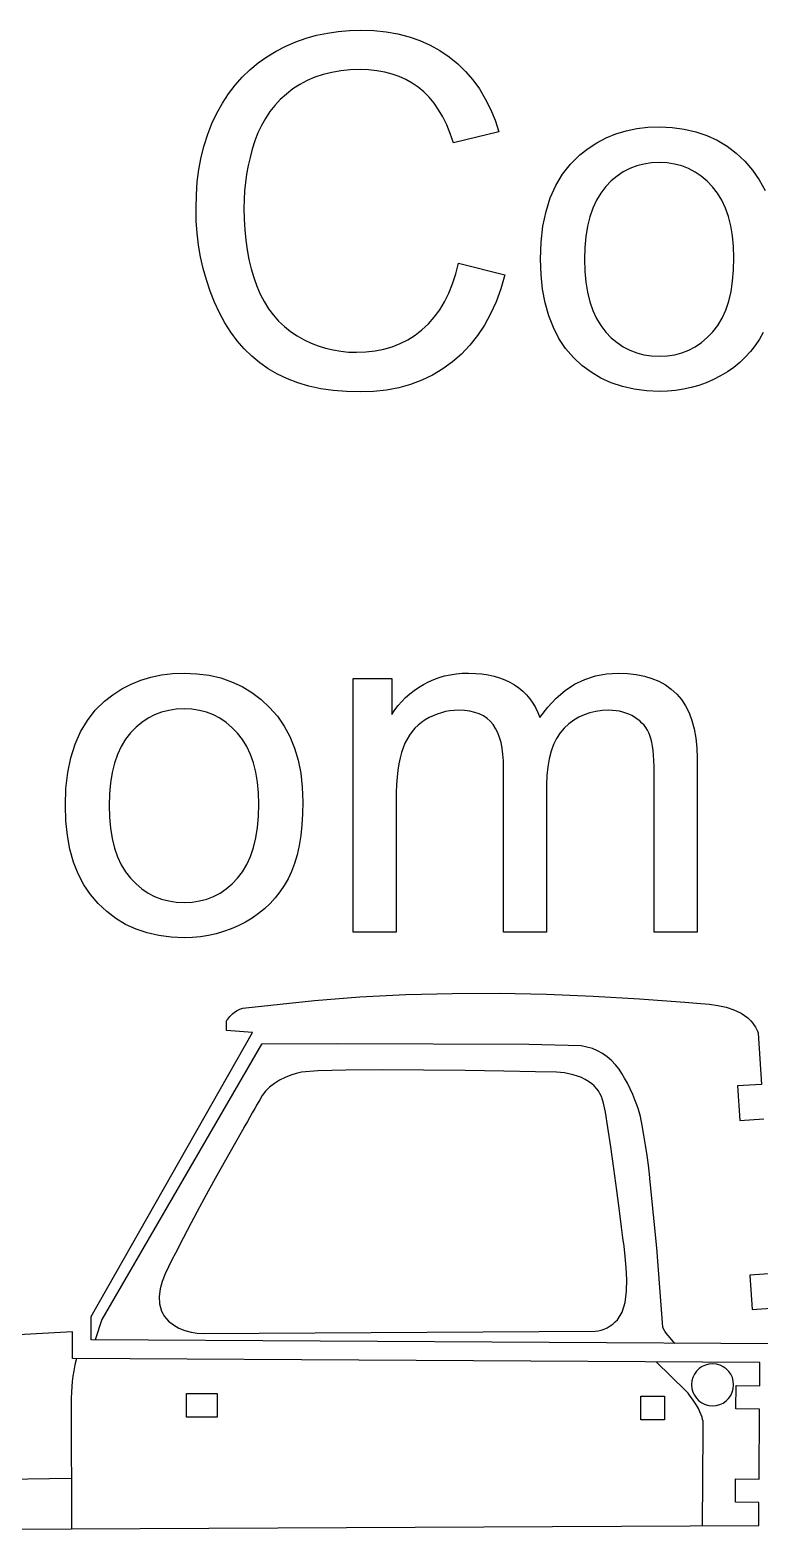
# Model space of a CAD drawing. Extents: x 205 to 1466, y -702 to 157.
# Drawn here: x 1216.4 to 1295.5, y -5.9 to 156.7 of the extents above; entities that cross this region are included whole.
import ezdxf

# ---------------------------------------------------------------- set-up
doc = ezdxf.new("R2010")
doc.units = 0
doc.layers.add('CAMADA_1', color=7, linetype='CONTINUOUS')

msp = doc.modelspace()

# ---------------------------------------------------------------- linework, layer by layer
at = {"layer": 'CAMADA_1', "color": 250}
for points in [[(1262.7877, 131.5001), (1267.8148, 130.2301), (1267.382, 128.7319), (1266.8706, 127.326), (1266.2806, 126.0124), (1265.6121, 124.7907), (1264.8651, 123.6608), (1264.0395, 122.6225), (1263.1354, 121.6756), (1262.1527, 120.8198), (1261.1022, 120.06), (1259.9947, 119.4011), (1258.8301, 118.8433), (1257.6085, 118.3867), (1256.3298, 118.0314), (1254.994, 117.7775), (1253.6012, 117.625), (1252.1514, 117.5742), (1250.659, 117.6131), (1249.2377, 117.7298), (1247.8875, 117.9244), (1246.6084, 118.1971), (1245.4004, 118.5479), (1244.2635, 118.9769), (1243.1978, 119.4843), (1242.2031, 120.0701), (1241.2729, 120.727), (1240.4005, 121.4541), (1239.5858, 122.2512), (1238.8286, 123.1184), (1238.1289, 124.0553), (1237.4865, 125.0621), (1236.9014, 126.1385), (1236.3735, 127.2844), (1235.9051, 128.4788), (1235.4988, 129.6941), (1235.1548, 130.9304), (1234.873, 132.188), (1234.6537, 133.4672), (1234.4969, 134.768), (1234.4028, 136.0907), (1234.3714, 137.4356), (1234.4066, 138.8904), (1234.5121, 140.2981), (1234.6881, 141.6586), (1234.9348, 142.972), (1235.2521, 144.2383), (1235.6402, 145.4575), (1236.0992, 146.6295), (1236.6292, 147.7544), (1237.2245, 148.8226), (1237.8794, 149.8247), (1238.5937, 150.7607), (1239.3677, 151.6305), (1240.2011, 152.4342), (1241.0941, 153.1717), (1242.0466, 153.8431), (1243.0586, 154.4483), (1244.1136, 154.9845), (1245.195, 155.4489), (1246.3026, 155.8416), (1247.4364, 156.1626), (1248.5962, 156.4121), (1249.7819, 156.5902), (1250.9935, 156.697), (1252.2308, 156.7326), (1253.6244, 156.6875), (1254.961, 156.5522), (1256.2405, 156.3266), (1257.463, 156.0105), (1258.6284, 155.6039), (1259.7367, 155.1066), (1260.788, 154.5186), (1261.7823, 153.8398), (1262.7145, 153.0791), (1263.5732, 152.2455), (1264.3583, 151.339), (1265.0698, 150.3594), (1265.7077, 149.3066), (1266.272, 148.1805), (1266.7627, 146.9811), (1267.1798, 145.7082), (1262.2585, 144.5441), (1261.9121, 145.5412), (1261.5279, 146.4686), (1261.106, 147.3262), (1260.6468, 148.1137), (1260.1503, 148.831), (1259.6168, 149.4777), (1259.0466, 150.0538), (1258.4397, 150.5589), (1257.7944, 151.0021), (1257.1085, 151.3859), (1256.3821, 151.7103), (1255.6153, 151.9756), (1254.8079, 152.1817), (1253.96, 152.3288), (1253.0715, 152.4169), (1252.1426, 152.4463), (1251.0764, 152.4136), (1250.0543, 152.3157), (1249.0764, 152.1524), (1248.143, 151.9238), (1247.2542, 151.6298), (1246.4103, 151.2706), (1245.6114, 150.846), (1244.8578, 150.3561), (1244.1538, 149.8108), (1243.5037, 149.2203), (1242.9078, 148.5847), (1242.3663, 147.9043), (1241.8793, 147.1792), (1241.4471, 146.4097), (1241.0699, 145.5959), (1240.7479, 144.7381), (1240.4688, 143.8517), (1240.227, 142.9588), (1240.0223, 142.0592), (1239.8549, 141.153), (1239.7247, 140.2402), (1239.6317, 139.3208), (1239.5759, 138.3948), (1239.5573, 137.4621), (1239.5792, 136.274), (1239.6449, 135.124), (1239.7545, 134.0122), (1239.9079, 132.9388), (1240.1051, 131.9039), (1240.3461, 130.9075), (1240.6309, 129.9497), (1240.9596, 129.0307), (1241.3345, 128.1567), (1241.7583, 127.3404), (1242.2308, 126.5815), (1242.7521, 125.8799), (1243.3222, 125.2354), (1243.9411, 124.6477), (1244.6087, 124.1166), (1245.3252, 123.642), (1246.0735, 123.2236), (1246.8368, 122.8614), (1247.6151, 122.5551), (1248.4087, 122.3048), (1249.2175, 122.1103), (1250.0418, 121.9714), (1250.8816, 121.8882), (1251.7369, 121.8605), (1252.768, 121.8985), (1253.7579, 122.0125), (1254.707, 122.2023), (1255.6153, 122.4679), (1256.483, 122.8091), (1257.3105, 123.2259), (1258.0979, 123.7182), (1258.8454, 124.2858), (1259.5437, 124.9308), (1260.1832, 125.6487), (1260.7641, 126.4398), (1261.2862, 127.3043), (1261.7496, 128.2423), (1262.1544, 129.2542), (1262.5004, 130.34), (1262.7877, 131.5001)], [(1262.7877, 131.5001), (1267.8148, 130.2301), (1267.382, 128.7319), (1266.8706, 127.326), (1266.2806, 126.0124), (1265.6121, 124.7907), (1264.8651, 123.6608), (1264.0395, 122.6225), (1263.1354, 121.6756), (1262.1527, 120.8198), (1261.1022, 120.06), (1259.9947, 119.4011), (1258.8301, 118.8433), (1257.6085, 118.3867), (1256.3298, 118.0314), (1254.994, 117.7775), (1253.6012, 117.625), (1252.1514, 117.5742), (1250.659, 117.6131), (1249.2377, 117.7298), (1247.8875, 117.9244), (1246.6084, 118.1971), (1245.4004, 118.5479), (1244.2635, 118.9769), (1243.1978, 119.4843), (1242.2031, 120.0701), (1241.2729, 120.727), (1240.4005, 121.4541), (1239.5858, 122.2512), (1238.8286, 123.1184), (1238.1289, 124.0553), (1237.4865, 125.0621), (1236.9014, 126.1385), (1236.3735, 127.2844), (1235.9051, 128.4788), (1235.4988, 129.6941), (1235.1548, 130.9304), (1234.873, 132.188), (1234.6537, 133.4672), (1234.4969, 134.768), (1234.4028, 136.0907), (1234.3714, 137.4356), (1234.4066, 138.8904), (1234.5121, 140.2981), (1234.6881, 141.6586), (1234.9348, 142.972), (1235.2521, 144.2383), (1235.6402, 145.4575), (1236.0992, 146.6295), (1236.6292, 147.7544), (1237.2245, 148.8226), (1237.8794, 149.8247), (1238.5937, 150.7607), (1239.3677, 151.6305), (1240.2011, 152.4342), (1241.0941, 153.1717), (1242.0466, 153.8431), (1243.0586, 154.4483), (1244.1136, 154.9845), (1245.195, 155.4489), (1246.3026, 155.8416), (1247.4364, 156.1626), (1248.5962, 156.4121), (1249.7819, 156.5902), (1250.9935, 156.697), (1252.2308, 156.7326), (1253.6244, 156.6875), (1254.961, 156.5522), (1256.2405, 156.3266), (1257.463, 156.0105), (1258.6284, 155.6039), (1259.7367, 155.1066), (1260.788, 154.5186), (1261.7823, 153.8398), (1262.7145, 153.0791), (1263.5732, 152.2455), (1264.3583, 151.339), (1265.0698, 150.3594), (1265.7077, 149.3066), (1266.272, 148.1805), (1266.7627, 146.9811), (1267.1798, 145.7082), (1262.2585, 144.5441), (1261.9121, 145.5412), (1261.5279, 146.4686), (1261.106, 147.3262), (1260.6468, 148.1137), (1260.1503, 148.831), (1259.6168, 149.4777), (1259.0466, 150.0538), (1258.4397, 150.5589), (1257.7944, 151.0021), (1257.1085, 151.3859), (1256.3821, 151.7103), (1255.6153, 151.9756), (1254.8079, 152.1817), (1253.96, 152.3288), (1253.0715, 152.4169), (1252.1426, 152.4463), (1251.0764, 152.4136), (1250.0543, 152.3157), (1249.0764, 152.1524), (1248.143, 151.9238), (1247.2542, 151.6298), (1246.4103, 151.2706), (1245.6114, 150.846), (1244.8578, 150.3561), (1244.1538, 149.8108), (1243.5037, 149.2203), (1242.9078, 148.5847), (1242.3663, 147.9043), (1241.8793, 147.1792), (1241.4471, 146.4097), (1241.0699, 145.5959), (1240.7479, 144.7381), (1240.4688, 143.8517), (1240.227, 142.9588), (1240.0223, 142.0592), (1239.8549, 141.153), (1239.7247, 140.2402), (1239.6317, 139.3208), (1239.5759, 138.3948), (1239.5573, 137.4621), (1239.5792, 136.274), (1239.6449, 135.124), (1239.7545, 134.0122), (1239.9079, 132.9388), (1240.1051, 131.9039), (1240.3461, 130.9075), (1240.6309, 129.9497), (1240.9596, 129.0307), (1241.3345, 128.1567), (1241.7583, 127.3404), (1242.2308, 126.5815), (1242.7521, 125.8799), (1243.3222, 125.2354), (1243.9411, 124.6477), (1244.6087, 124.1166), (1245.3252, 123.642), (1246.0735, 123.2236), (1246.8368, 122.8614), (1247.6151, 122.5551), (1248.4087, 122.3048), (1249.2175, 122.1103), (1250.0418, 121.9714), (1250.8816, 121.8882), (1251.7369, 121.8605), (1252.768, 121.8985), (1253.7579, 122.0125), (1254.707, 122.2023), (1255.6153, 122.4679), (1256.483, 122.8091), (1257.3105, 123.2259), (1258.0979, 123.7182), (1258.8454, 124.2858), (1259.5437, 124.9308), (1260.1832, 125.6487), (1260.7641, 126.4398), (1261.2862, 127.3043), (1261.7496, 128.2423), (1262.1544, 129.2542), (1262.5004, 130.34), (1262.7877, 131.5001)], [(1276.4491, 131.9323), (1276.4851, 130.6573), (1276.593, 129.4652), (1276.7728, 128.3559), (1277.0245, 127.3296), (1277.3482, 126.3864), (1277.7438, 125.5264), (1278.2114, 124.7498), (1278.7509, 124.0565), (1279.3479, 123.4426), (1279.9815, 122.9105), (1280.6519, 122.4603), (1281.3593, 122.0919), (1282.1039, 121.8054), (1282.8859, 121.6008), (1283.7055, 121.478), (1284.5629, 121.4371), (1285.4112, 121.478), (1286.2233, 121.6009), (1286.9992, 121.8059), (1287.739, 122.093), (1288.4429, 122.4624), (1289.1109, 122.9142), (1289.7431, 123.4485), (1290.3397, 124.0653), (1290.8792, 124.7665), (1291.3468, 125.5536), (1291.7424, 126.4267), (1292.0661, 127.3859), (1292.3179, 128.431), (1292.4977, 129.5621), (1292.6056, 130.7791), (1292.6416, 132.0822), (1292.6052, 133.3137), (1292.4962, 134.4683), (1292.3146, 135.5457), (1292.0606, 136.546), (1291.7342, 137.4689), (1291.3356, 138.3144), (1290.8648, 139.0824), (1290.322, 139.7728), (1289.7255, 140.3867), (1289.0935, 140.9187), (1288.4262, 141.3689), (1287.7236, 141.7373), (1286.9859, 142.0238), (1286.2131, 142.2284), (1285.4054, 142.3512), (1284.5629, 142.3921), (1283.7055, 142.3516), (1282.8859, 142.2299), (1282.1039, 142.027), (1281.3593, 141.7428), (1280.6519, 141.3771), (1279.9815, 140.9299), (1279.3479, 140.401), (1278.7509, 139.7904), (1278.2114, 139.0975), (1277.7438, 138.322), (1277.3482, 137.4637), (1277.0245, 136.5228), (1276.7728, 135.4992), (1276.593, 134.3929), (1276.4851, 133.2039), (1276.4491, 131.9323)], [(1276.4491, 131.9323), (1276.4851, 130.6573), (1276.593, 129.4652), (1276.7728, 128.3559), (1277.0245, 127.3296), (1277.3482, 126.3864), (1277.7438, 125.5264), (1278.2114, 124.7498), (1278.7509, 124.0565), (1279.3479, 123.4426), (1279.9815, 122.9105), (1280.6519, 122.4603), (1281.3593, 122.0919), (1282.1039, 121.8054), (1282.8859, 121.6008), (1283.7055, 121.478), (1284.5629, 121.4371), (1285.4112, 121.478), (1286.2233, 121.6009), (1286.9992, 121.8059), (1287.739, 122.093), (1288.4429, 122.4624), (1289.1109, 122.9142), (1289.7431, 123.4485), (1290.3397, 124.0653), (1290.8792, 124.7665), (1291.3468, 125.5536), (1291.7424, 126.4267), (1292.0661, 127.3859), (1292.3179, 128.431), (1292.4977, 129.5621), (1292.6056, 130.7791), (1292.6416, 132.0822), (1292.6052, 133.3137), (1292.4962, 134.4683), (1292.3146, 135.5457), (1292.0606, 136.546), (1291.7342, 137.4689), (1291.3356, 138.3144), (1290.8648, 139.0824), (1290.322, 139.7728), (1289.7255, 140.3867), (1289.0935, 140.9187), (1288.4262, 141.3689), (1287.7236, 141.7373), (1286.9859, 142.0238), (1286.2131, 142.2284), (1285.4054, 142.3512), (1284.5629, 142.3921), (1283.7055, 142.3516), (1282.8859, 142.2299), (1282.1039, 142.027), (1281.3593, 141.7428), (1280.6519, 141.3771), (1279.9815, 140.9299), (1279.3479, 140.401), (1278.7509, 139.7904), (1278.2114, 139.0975), (1277.7438, 138.322), (1277.3482, 137.4637), (1277.0245, 136.5228), (1276.7728, 135.4992), (1276.593, 134.3929), (1276.4851, 133.2039), (1276.4491, 131.9323)], [(1220.2164, 72.8243), (1220.2826, 74.6644), (1220.4811, 76.3813), (1220.8122, 77.975), (1221.2758, 79.4455), (1221.8722, 80.7928), (1222.6013, 82.0169), (1223.4634, 83.1178), (1224.4585, 84.0955), (1225.3663, 84.8086), (1226.3235, 85.4267), (1227.33, 85.9497), (1228.3854, 86.3776), (1229.4896, 86.7104), (1230.6423, 86.9481), (1231.8434, 87.0908), (1233.0927, 87.1383), (1234.4731, 87.0804), (1235.7897, 86.9068), (1237.0425, 86.6174), (1238.2312, 86.2122), (1239.3559, 85.6913), (1240.4164, 85.0547), (1241.4126, 84.3023), (1242.3444, 83.4341), (1243.1848, 82.4668), (1243.9135, 81.4103), (1244.5304, 80.265), (1245.0354, 79.031), (1245.4283, 77.7085), (1245.7091, 76.2977), (1245.8777, 74.7989), (1245.9339, 73.2123), (1245.9091, 71.9249), (1245.8347, 70.7086), (1245.7106, 69.5631), (1245.537, 68.4885), (1245.3138, 67.4845), (1245.0409, 66.5511), (1244.7185, 65.6881), (1244.3464, 64.8956), (1243.9268, 64.1593), (1243.4617, 63.4652), (1242.9511, 62.8132), (1242.3951, 62.2035), (1241.7935, 61.6358), (1241.1466, 61.1104), (1240.4541, 60.6271), (1239.7162, 60.186), (1238.9498, 59.7924), (1238.1653, 59.4516), (1237.3631, 59.1636), (1236.5434, 58.9281), (1235.7062, 58.7452), (1234.8519, 58.6146), (1233.9807, 58.5364), (1233.0927, 58.5103), (1231.6855, 58.5678), (1230.3475, 58.7403), (1229.0789, 59.0279), (1227.8794, 59.4308), (1226.7489, 59.9491), (1225.6873, 60.5827), (1224.6946, 61.3319), (1223.7706, 62.1968), (1222.9367, 63.1704), (1222.2144, 64.2456), (1221.6035, 65.4222), (1221.1039, 66.7003), (1220.7154, 68.0796), (1220.4381, 69.5601), (1220.2718, 71.1417), (1220.2164, 72.8243)], [(1220.2164, 72.8243), (1220.2826, 74.6644), (1220.4811, 76.3813), (1220.8122, 77.975), (1221.2758, 79.4455), (1221.8722, 80.7928), (1222.6013, 82.0169), (1223.4634, 83.1178), (1224.4585, 84.0955), (1225.3663, 84.8086), (1226.3235, 85.4267), (1227.33, 85.9497), (1228.3854, 86.3776), (1229.4896, 86.7104), (1230.6423, 86.9481), (1231.8434, 87.0908), (1233.0927, 87.1383), (1234.4731, 87.0804), (1235.7897, 86.9068), (1237.0425, 86.6174), (1238.2312, 86.2122), (1239.3559, 85.6913), (1240.4164, 85.0547), (1241.4126, 84.3023), (1242.3444, 83.4341), (1243.1848, 82.4668), (1243.9135, 81.4103), (1244.5304, 80.265), (1245.0354, 79.031), (1245.4283, 77.7085), (1245.7091, 76.2977), (1245.8777, 74.7989), (1245.9339, 73.2123), (1245.9091, 71.9249), (1245.8347, 70.7086), (1245.7106, 69.5631), (1245.537, 68.4885), (1245.3138, 67.4845), (1245.0409, 66.5511), (1244.7185, 65.6881), (1244.3464, 64.8956), (1243.9268, 64.1593), (1243.4617, 63.4652), (1242.9511, 62.8132), (1242.3951, 62.2035), (1241.7935, 61.6358), (1241.1466, 61.1104), (1240.4541, 60.6271), (1239.7162, 60.186), (1238.9498, 59.7924), (1238.1653, 59.4516), (1237.3631, 59.1636), (1236.5434, 58.9281), (1235.7062, 58.7452), (1234.8519, 58.6146), (1233.9807, 58.5364), (1233.0927, 58.5103), (1231.6855, 58.5678), (1230.3475, 58.7403), (1229.0789, 59.0279), (1227.8794, 59.4308), (1226.7489, 59.9491), (1225.6873, 60.5827), (1224.6946, 61.3319), (1223.7706, 62.1968), (1222.9367, 63.1704), (1222.2144, 64.2456), (1221.6035, 65.4222), (1221.1039, 66.7003), (1220.7154, 68.0796), (1220.4381, 69.5601), (1220.2718, 71.1417), (1220.2164, 72.8243)], [(1251.3931, 59.0924), (1251.3931, 86.5562), (1255.5735, 86.5562), (1255.5735, 82.6756), (1255.9079, 83.1663), (1256.2696, 83.6328), (1256.6582, 84.0749), (1257.0739, 84.4924), (1257.5165, 84.8851), (1257.9858, 85.2528), (1258.4817, 85.5953), (1259.0043, 85.9123), (1259.5492, 86.2005), (1260.1124, 86.4499), (1260.6939, 86.6607), (1261.294, 86.8329), (1261.9127, 86.9667), (1262.5501, 87.0621), (1263.2063, 87.1193), (1263.8814, 87.1383), (1264.6251, 87.1185), (1265.3348, 87.0591), (1266.0104, 86.9602), (1266.6519, 86.8219), (1267.2589, 86.6443), (1267.8316, 86.4276), (1268.3698, 86.1718), (1268.8733, 85.8771), (1269.3417, 85.5443), (1269.7744, 85.1806), (1270.1713, 84.786), (1270.5324, 84.3601), (1270.8575, 83.9029), (1271.1466, 83.414), (1271.3995, 82.8933), (1271.6161, 82.3405), (1272.4665, 83.4658), (1273.3775, 84.4407), (1274.3493, 85.2654), (1275.382, 85.9399), (1276.4759, 86.4644), (1277.6313, 86.8388), (1278.8482, 87.0635), (1280.1269, 87.1383), (1281.1228, 87.1031), (1282.0597, 86.9976), (1282.9375, 86.8216), (1283.7561, 86.5749), (1284.515, 86.2576), (1285.2143, 85.8695), (1285.8536, 85.4105), (1286.4328, 84.8805), (1286.9508, 84.2769), (1287.4, 83.5972), (1287.7805, 82.8415), (1288.092, 82.0097), (1288.3344, 81.1019), (1288.5077, 80.1179), (1288.6118, 79.058), (1288.6465, 77.9219), (1288.6465, 59.0924), (1283.9898, 59.0924), (1283.9898, 76.3785), (1283.9824, 77.049), (1283.9603, 77.6715), (1283.9237, 78.2459), (1283.8729, 78.7719), (1283.8081, 79.2496), (1283.7293, 79.6788), (1283.637, 80.0594), (1283.5312, 80.3914), (1283.4071, 80.6912), (1283.2598, 80.9754), (1283.0892, 81.2444), (1282.8951, 81.4982), (1282.6774, 81.7372), (1282.436, 81.9615), (1282.1709, 82.1713), (1281.8819, 82.3669), (1281.5777, 82.5434), (1281.2603, 82.6961), (1280.9299, 82.825), (1280.5866, 82.9303), (1280.2304, 83.0119), (1279.8616, 83.0702), (1279.4801, 83.105), (1279.0862, 83.1166), (1278.3743, 83.0864), (1277.6937, 82.996), (1277.0443, 82.8455), (1276.426, 82.6348), (1275.8388, 82.3643), (1275.2824, 82.0339), (1274.7568, 81.6437), (1274.2619, 81.1939), (1273.8125, 80.6751), (1273.4234, 80.0843), (1273.0944, 79.4216), (1272.8255, 78.687), (1272.6165, 77.8804), (1272.4673, 77.0019), (1272.3779, 76.0515), (1272.3481, 75.0291), (1272.3481, 59.0924), (1267.6914, 59.0924), (1267.6914, 76.9165), (1267.6736, 77.6664), (1267.6203, 78.3683), (1267.5314, 79.022), (1267.407, 79.6274), (1267.247, 80.1845), (1267.0515, 80.6931), (1266.8204, 81.1531), (1266.5537, 81.5644), (1266.2466, 81.9273), (1265.8941, 82.2422), (1265.4963, 82.509), (1265.0533, 82.7274), (1264.5653, 82.8975), (1264.0323, 83.0192), (1263.4545, 83.0922), (1262.8319, 83.1166), (1262.347, 83.1005), (1261.8711, 83.0521), (1261.4044, 82.9715), (1260.9468, 82.8586), (1260.4982, 82.7135), (1260.0587, 82.5361), (1259.6284, 82.3265), (1259.2071, 82.0847), (1258.8048, 81.8118), (1258.4314, 81.5091), (1258.0867, 81.1764), (1257.7707, 80.8136), (1257.4831, 80.4206), (1257.224, 79.9974), (1256.9932, 79.5437), (1256.7906, 79.0596), (1256.617, 78.5358), (1256.4665, 77.9568), (1256.3392, 77.3225), (1256.235, 76.6332), (1256.154, 75.8889), (1256.0961, 75.0896), (1256.0614, 74.2357), (1256.0498, 73.327), (1256.0498, 59.0924), (1251.3931, 59.0924)], [(1251.3931, 59.0924), (1251.3931, 86.5562), (1255.5735, 86.5562), (1255.5735, 82.6756), (1255.9079, 83.1663), (1256.2696, 83.6328), (1256.6582, 84.0749), (1257.0739, 84.4924), (1257.5165, 84.8851), (1257.9858, 85.2528), (1258.4817, 85.5953), (1259.0043, 85.9123), (1259.5492, 86.2005), (1260.1124, 86.4499), (1260.6939, 86.6607), (1261.294, 86.8329), (1261.9127, 86.9667), (1262.5501, 87.0621), (1263.2063, 87.1193), (1263.8814, 87.1383), (1264.6251, 87.1185), (1265.3348, 87.0591), (1266.0104, 86.9602), (1266.6519, 86.8219), (1267.2589, 86.6443), (1267.8316, 86.4276), (1268.3698, 86.1718), (1268.8733, 85.8771), (1269.3417, 85.5443), (1269.7744, 85.1806), (1270.1713, 84.786), (1270.5324, 84.3601), (1270.8575, 83.9029), (1271.1466, 83.414), (1271.3995, 82.8933), (1271.6161, 82.3405), (1272.4665, 83.4658), (1273.3775, 84.4407), (1274.3493, 85.2654), (1275.382, 85.9399), (1276.4759, 86.4644), (1277.6313, 86.8388), (1278.8482, 87.0635), (1280.1269, 87.1383), (1281.1228, 87.1031), (1282.0597, 86.9976), (1282.9375, 86.8216), (1283.7561, 86.5749), (1284.515, 86.2576), (1285.2143, 85.8695), (1285.8536, 85.4105), (1286.4328, 84.8805), (1286.9508, 84.2769), (1287.4, 83.5972), (1287.7805, 82.8415), (1288.092, 82.0097), (1288.3344, 81.1019), (1288.5077, 80.1179), (1288.6118, 79.058), (1288.6465, 77.9219), (1288.6465, 59.0924), (1283.9898, 59.0924), (1283.9898, 76.3785), (1283.9824, 77.049), (1283.9603, 77.6715), (1283.9237, 78.2459), (1283.8729, 78.7719), (1283.8081, 79.2496), (1283.7293, 79.6788), (1283.637, 80.0594), (1283.5312, 80.3914), (1283.4071, 80.6912), (1283.2598, 80.9754), (1283.0892, 81.2444), (1282.8951, 81.4982), (1282.6774, 81.7372), (1282.436, 81.9615), (1282.1709, 82.1713), (1281.8819, 82.3669), (1281.5777, 82.5434), (1281.2603, 82.6961), (1280.9299, 82.825), (1280.5866, 82.9303), (1280.2304, 83.0119), (1279.8616, 83.0702), (1279.4801, 83.105), (1279.0862, 83.1166), (1278.3743, 83.0864), (1277.6937, 82.996), (1277.0443, 82.8455), (1276.426, 82.6348), (1275.8388, 82.3643), (1275.2824, 82.0339), (1274.7568, 81.6437), (1274.2619, 81.1939), (1273.8125, 80.6751), (1273.4234, 80.0843), (1273.0944, 79.4216), (1272.8255, 78.687), (1272.6165, 77.8804), (1272.4673, 77.0019), (1272.3779, 76.0515), (1272.3481, 75.0291), (1272.3481, 59.0924), (1267.6914, 59.0924), (1267.6914, 76.9165), (1267.6736, 77.6664), (1267.6203, 78.3683), (1267.5314, 79.022), (1267.407, 79.6274), (1267.247, 80.1845), (1267.0515, 80.6931), (1266.8204, 81.1531), (1266.5537, 81.5644), (1266.2466, 81.9273), (1265.8941, 82.2422), (1265.4963, 82.509), (1265.0533, 82.7274), (1264.5653, 82.8975), (1264.0323, 83.0192), (1263.4545, 83.0922), (1262.8319, 83.1166), (1262.347, 83.1005), (1261.8711, 83.0521), (1261.4044, 82.9715), (1260.9468, 82.8586), (1260.4982, 82.7135), (1260.0587, 82.5361), (1259.6284, 82.3265), (1259.2071, 82.0847), (1258.8048, 81.8118), (1258.4314, 81.5091), (1258.0867, 81.1764), (1257.7707, 80.8136), (1257.4831, 80.4206), (1257.224, 79.9974), (1256.9932, 79.5437), (1256.7906, 79.0596), (1256.617, 78.5358), (1256.4665, 77.9568), (1256.3392, 77.3225), (1256.235, 76.6332), (1256.154, 75.8889), (1256.0961, 75.0896), (1256.0614, 74.2357), (1256.0498, 73.327), (1256.0498, 59.0924), (1251.3931, 59.0924)], [(1224.9789, 72.8155), (1225.0149, 71.5405), (1225.1228, 70.3484), (1225.3026, 69.2391), (1225.5543, 68.2128), (1225.878, 67.2696), (1226.2736, 66.4096), (1226.7412, 65.633), (1227.2807, 64.9397), (1227.8777, 64.3258), (1228.5113, 63.7937), (1229.1817, 63.3435), (1229.8891, 62.9751), (1230.6337, 62.6886), (1231.4157, 62.484), (1232.2353, 62.3612), (1233.0927, 62.3203), (1233.941, 62.3612), (1234.7531, 62.4841), (1235.529, 62.6891), (1236.2688, 62.9762), (1236.9727, 63.3456), (1237.6407, 63.7974), (1238.2729, 64.3317), (1238.8695, 64.9485), (1239.409, 65.6497), (1239.8766, 66.4368), (1240.2722, 67.3099), (1240.5959, 68.2691), (1240.8477, 69.3142), (1241.0275, 70.4453), (1241.1354, 71.6623), (1241.1714, 72.9654), (1241.135, 74.1969), (1241.026, 75.3515), (1240.8444, 76.4289), (1240.5904, 77.4292), (1240.264, 78.3521), (1239.8654, 79.1976), (1239.3946, 79.9656), (1238.8518, 80.656), (1238.2553, 81.2699), (1237.6233, 81.8019), (1236.956, 82.2521), (1236.2534, 82.6205), (1235.5157, 82.907), (1234.7429, 83.1116), (1233.9352, 83.2344), (1233.0927, 83.2753), (1232.2353, 83.2348), (1231.4157, 83.1131), (1230.6337, 82.9102), (1229.8891, 82.626), (1229.1817, 82.2603), (1228.5113, 81.8131), (1227.8777, 81.2842), (1227.2807, 80.6736), (1226.7412, 79.9807), (1226.2736, 79.2052), (1225.878, 78.3469), (1225.5543, 77.406), (1225.3026, 76.3824), (1225.1228, 75.2761), (1225.0149, 74.0871), (1224.9789, 72.8155)], [(1224.9789, 72.8155), (1225.0149, 71.5405), (1225.1228, 70.3484), (1225.3026, 69.2391), (1225.5543, 68.2128), (1225.878, 67.2696), (1226.2736, 66.4096), (1226.7412, 65.633), (1227.2807, 64.9397), (1227.8777, 64.3258), (1228.5113, 63.7937), (1229.1817, 63.3435), (1229.8891, 62.9751), (1230.6337, 62.6886), (1231.4157, 62.484), (1232.2353, 62.3612), (1233.0927, 62.3203), (1233.941, 62.3612), (1234.7531, 62.4841), (1235.529, 62.6891), (1236.2688, 62.9762), (1236.9727, 63.3456), (1237.6407, 63.7974), (1238.2729, 64.3317), (1238.8695, 64.9485), (1239.409, 65.6497), (1239.8766, 66.4368), (1240.2722, 67.3099), (1240.5959, 68.2691), (1240.8477, 69.3142), (1241.0275, 70.4453), (1241.1354, 71.6623), (1241.1714, 72.9654), (1241.135, 74.1969), (1241.026, 75.3515), (1240.8444, 76.4289), (1240.5904, 77.4292), (1240.264, 78.3521), (1239.8654, 79.1976), (1239.3946, 79.9656), (1238.8518, 80.656), (1238.2553, 81.2699), (1237.6233, 81.8019), (1236.956, 82.2521), (1236.2534, 82.6205), (1235.5157, 82.907), (1234.7429, 83.1116), (1233.9352, 83.2344), (1233.0927, 83.2753), (1232.2353, 83.2348), (1231.4157, 83.1131), (1230.6337, 82.9102), (1229.8891, 82.626), (1229.1817, 82.2603), (1228.5113, 81.8131), (1227.8777, 81.2842), (1227.2807, 80.6736), (1226.7412, 79.9807), (1226.2736, 79.2052), (1225.878, 78.3469), (1225.5543, 77.406), (1225.3026, 76.3824), (1225.1228, 75.2761), (1225.0149, 74.0871), (1224.9789, 72.8155)]]:
    msp.add_lwpolyline(points, close=True, dxfattribs=at)
msp.add_lwpolyline([(1295.8166, 124.0124), (1295.397, 123.2761), (1294.9319, 122.582), (1294.4213, 121.93), (1293.8653, 121.3203), (1293.2637, 120.7526), (1292.6168, 120.2272), (1291.9243, 119.7439), (1291.1864, 119.3028), (1290.42, 118.9092), (1289.6355, 118.5684), (1288.8333, 118.2804), (1288.0136, 118.0449), (1287.1764, 117.862), (1286.3221, 117.7314), (1285.4509, 117.6532), (1284.5629, 117.6271), (1283.1557, 117.6846), (1281.8177, 117.8571), (1280.5491, 118.1447), (1279.3496, 118.5476), (1278.2191, 119.0659), (1277.1575, 119.6995), (1276.1648, 120.4487), (1275.2408, 121.3136), (1274.4069, 122.2872), (1273.6846, 123.3624), (1273.0737, 124.539), (1272.5741, 125.8171), (1272.1856, 127.1964), (1271.9083, 128.6769), (1271.742, 130.2585), (1271.6866, 131.9411), (1271.6866, 131.9411), (1271.7528, 133.7812), (1271.9513, 135.4981), (1272.2824, 137.0918), (1272.746, 138.5623), (1273.3424, 139.9096), (1274.0715, 141.1337), (1274.9336, 142.2346), (1275.9287, 143.2123), (1276.8365, 143.9254), (1277.7937, 144.5435), (1278.8002, 145.0665), (1279.8556, 145.4944), (1280.9598, 145.8272), (1282.1125, 146.0649), (1283.3136, 146.2076), (1284.5629, 146.2551), (1285.9433, 146.1972), (1287.2599, 146.0236), (1288.5127, 145.7342), (1289.7014, 145.329), (1290.8261, 144.8081), (1291.8866, 144.1715), (1292.8828, 143.4191), (1293.8146, 142.5509), (1294.655, 141.5836), (1295.3837, 140.5271), (1296.0006, 139.3818)], dxfattribs=at)
msp.add_lwpolyline([(1295.8166, 124.0124), (1295.397, 123.2761), (1294.9319, 122.582), (1294.4213, 121.93), (1293.8653, 121.3203), (1293.2637, 120.7526), (1292.6168, 120.2272), (1291.9243, 119.7439), (1291.1864, 119.3028), (1290.42, 118.9092), (1289.6355, 118.5684), (1288.8333, 118.2804), (1288.0136, 118.0449), (1287.1764, 117.862), (1286.3221, 117.7314), (1285.4509, 117.6532), (1284.5629, 117.6271), (1283.1557, 117.6846), (1281.8177, 117.8571), (1280.5491, 118.1447), (1279.3496, 118.5476), (1278.2191, 119.0659), (1277.1575, 119.6995), (1276.1648, 120.4487), (1275.2408, 121.3136), (1274.4069, 122.2872), (1273.6846, 123.3624), (1273.0737, 124.539), (1272.5741, 125.8171), (1272.1856, 127.1964), (1271.9083, 128.6769), (1271.742, 130.2585), (1271.6866, 131.9411), (1271.6866, 131.9411), (1271.7528, 133.7812), (1271.9513, 135.4981), (1272.2824, 137.0918), (1272.746, 138.5623), (1273.3424, 139.9096), (1274.0715, 141.1337), (1274.9336, 142.2346), (1275.9287, 143.2123), (1276.8365, 143.9254), (1277.7937, 144.5435), (1278.8002, 145.0665), (1279.8556, 145.4944), (1280.9598, 145.8272), (1282.1125, 146.0649), (1283.3136, 146.2076), (1284.5629, 146.2551), (1285.9433, 146.1972), (1287.2599, 146.0236), (1288.5127, 145.7342), (1289.7014, 145.329), (1290.8261, 144.8081), (1291.8866, 144.1715), (1292.8828, 143.4191), (1293.8146, 142.5509), (1294.655, 141.5836), (1295.3837, 140.5271), (1296.0006, 139.3818)], dxfattribs=at)
at = {"layer": 'CAMADA_1'}
for points in [[(1297.4377, 14.545), (1223.0034, 14.9882), (1223.0186, 17.5332), (1223.0186, 17.5332), (1240.4724, 48.2577), (1237.6703, 48.4515), (1237.6764, 49.4741), (1237.7224, 49.5751), (1237.8035, 49.699), (1237.9111, 49.8375), (1238.0366, 49.9822), (1238.3063, 50.2566), (1238.5436, 50.4554), (1238.8213, 50.6231), (1239.1266, 50.761), (1239.445, 50.8661), (1239.762, 50.9355), (1247.1967, 51.7047), (1252.1025, 52.0991), (1257.1001, 52.3551), (1262.1591, 52.4825), (1267.2493, 52.4909), (1272.3404, 52.3897), (1277.402, 52.1886), (1282.4037, 51.8973), (1287.3154, 51.5253), (1288.1676, 51.4611), (1289.0615, 51.3944), (1289.976, 51.3055), (1290.8905, 51.1747), (1291.7839, 50.9824), (1292.6356, 50.709), (1293.4247, 50.3347), (1294.1302, 49.84), (1294.2854, 49.6949), (1294.4546, 49.5138), (1294.6288, 49.3057), (1294.7988, 49.0798), (1294.9556, 48.845), (1295.0901, 48.6106), (1295.1933, 48.3855), (1295.256, 48.1788), (1295.6159, 42.6311), (1293.0284, 42.4633), (1293.2699, 38.7396), (1295.8574, 38.9074)], [(1296.9435, 22.1644), (1294.365, 21.9972), (1294.6064, 18.2765), (1297.1848, 18.4437)], [(1145.2038, -5.9063), (1220.8693, -5.4654), (1295.3327, -5.0894), (1295.3476, -2.5945), (1292.7978, -2.5794), (1292.8128, -0.0562), (1295.3626, -0.0714), (1295.4077, 7.4984), (1292.8579, 7.5136), (1292.8729, 10.0369), (1295.4227, 10.0217), (1295.4377, 12.545), (1220.9909, 12.9883), (1221.0081, 15.8636), (1200.8634, 14.7388)]]:
    msp.add_lwpolyline(points, dxfattribs=at)
at = {"layer": 'CAMADA_1', "color": 140}
for points in [[(1286.2286, 14.6118), (1285.9058, 14.9736), (1285.5019, 15.4481), (1285.3079, 15.6993), (1285.1398, 15.9446), (1285.0129, 16.1728), (1284.9425, 16.3725), (1284.2823, 24.9305), (1283.5794, 32.1004), (1283.4853, 32.9197), (1283.3665, 33.8858), (1283.226, 34.9481), (1283.0665, 36.0557), (1282.8909, 37.1579), (1282.702, 38.2039), (1282.5026, 39.1431), (1282.2956, 39.9246), (1282.1299, 40.4185), (1281.9187, 40.9707), (1281.6709, 41.5589), (1281.3956, 42.1611), (1281.1016, 42.7551), (1280.7979, 43.3187), (1280.4934, 43.8299), (1280.1971, 44.2665), (1279.7949, 44.768), (1279.3625, 45.2212), (1278.8989, 45.6236), (1278.403, 45.973), (1277.8736, 46.2669), (1277.3097, 46.5032), (1276.7102, 46.6794), (1276.074, 46.7932), (1270.421, 46.9646), (1249.7269, 47.0258), (1241.4613, 46.9993), (1224.1689, 17.1884), (1223.4402, 14.9857)], [(1221.4278, 12.9857), (1221.2583, 12.269), (1221.1271, 11.6347), (1221.029, 11.0539), (1220.9586, 10.4978), (1220.9104, 9.9376), (1220.8791, 9.3443), (1220.8595, 8.6892), (1220.846, 7.9433), (1220.8693, -5.4654)], [(1289.2236, -5.1204), (1289.3045, 5.1288), (1289.3204, 5.5902), (1289.3111, 5.9814), (1289.2871, 6.1766), (1289.2449, 6.3852), (1289.1806, 6.6176), (1289.0901, 6.8842), (1288.954, 7.2137), (1288.7844, 7.5561), (1288.5879, 7.9042), (1288.3712, 8.2506), (1288.1408, 8.588), (1287.9035, 8.9091), (1287.6659, 9.2065), (1287.4347, 9.473), (1284.2208, 12.6118)], [(1171.6753, -0.7507), (1220.8328, 0.0211)]]:
    msp.add_lwpolyline(points, dxfattribs=at)
at = {"layer": 'CAMADA_1'}
for points in [[(1277.5982, 15.9276), (1277.9155, 15.9559), (1278.2437, 16.0327), (1278.5752, 16.1519), (1278.9021, 16.3071), (1279.2167, 16.492), (1279.5113, 16.7004), (1279.778, 16.9259), (1280.0092, 17.1624), (1280.5208, 17.9982), (1280.8372, 19.0473), (1280.9936, 20.2419), (1281.0256, 21.514), (1280.9684, 22.7958), (1280.8574, 24.0195), (1280.7279, 25.1172), (1280.6154, 26.0211), (1280.472, 27.1853), (1280.2433, 28.9666), (1279.9549, 31.1505), (1279.6324, 33.5224), (1279.3014, 35.868), (1278.9876, 37.9727), (1278.7165, 39.6221), (1278.5137, 40.6017), (1278.3994, 40.9785), (1278.2727, 41.3223), (1278.1271, 41.6378), (1277.9565, 41.9297), (1277.7544, 42.2027), (1277.5144, 42.4615), (1277.2303, 42.7107), (1276.8956, 42.955), (1276.5337, 43.1705), (1276.1275, 43.3641), (1275.6887, 43.5339), (1275.2288, 43.6781), (1274.7593, 43.7949), (1274.2919, 43.8824), (1273.8382, 43.9389), (1273.4098, 43.9625), (1271.1492, 44.0017), (1267.7216, 44.0603), (1263.5406, 44.123), (1259.0194, 44.1747), (1254.5714, 44.2001), (1250.61, 44.1839), (1247.5485, 44.1108), (1245.8004, 43.9658), (1245.2356, 43.8296), (1244.6379, 43.6347), (1244.0282, 43.3843), (1243.4278, 43.0819), (1242.8579, 42.7309), (1242.3394, 42.3345), (1241.8937, 41.8963), (1241.5418, 41.4195), (1241.267, 40.9575), (1240.9963, 40.4931), (1240.7289, 40.0267), (1240.464, 39.5589), (1240.2005, 39.0902), (1239.9376, 38.6212), (1239.6744, 38.1524), (1239.41, 37.6843), (1238.5038, 36.0857), (1237.5742, 34.4392), (1236.6325, 32.7597), (1235.6899, 31.0619), (1234.7578, 29.3604), (1233.8473, 27.6702), (1232.9698, 26.0059), (1232.1365, 24.3822), (1231.7675, 23.6639), (1231.3855, 22.908), (1231.0229, 22.1236), (1230.712, 21.3198), (1230.4853, 20.5059), (1230.3751, 19.6909), (1230.4137, 18.884), (1230.6335, 18.0943), (1230.9539, 17.5195), (1231.392, 17.0229), (1231.924, 16.6043), (1232.5258, 16.2632), (1233.1737, 15.9994), (1233.8438, 15.8124), (1234.512, 15.7021), (1235.1546, 15.6679), (1277.5982, 15.9276)], [(1292.4642, 10.9068), (1292.2978, 11.2626), (1292.075, 11.5818), (1291.8022, 11.8579), (1291.4857, 12.0845), (1291.1319, 12.255), (1290.7472, 12.3631), (1290.338, 12.4022), (1289.9286, 12.368), (1289.5426, 12.2645), (1289.1869, 12.0982), (1288.8677, 11.8754), (1288.5916, 11.6025), (1288.3651, 11.286), (1288.1945, 10.9323), (1288.0864, 10.5476), (1288.0472, 10.1384), (1288.0815, 9.7288), (1288.185, 9.3429), (1288.3514, 8.9872), (1288.5741, 8.668), (1288.847, 8.3919), (1289.1634, 8.1654), (1289.5172, 7.9949), (1289.9019, 7.8867), (1290.3109, 7.8476), (1290.7206, 7.8818), (1291.1065, 7.9854), (1291.4623, 8.1517), (1291.7815, 8.3745), (1292.0575, 8.6472), (1292.2842, 8.9638), (1292.4547, 9.3175), (1292.5628, 9.7021), (1292.6019, 10.1113), (1292.5677, 10.5209), (1292.4642, 10.9068)], [(1236.6552, 6.6173), (1233.3353, 6.6371), (1233.3505, 9.1869), (1236.6704, 9.1671), (1236.6552, 6.6173)], [(1285.1015, 6.3288), (1282.5518, 6.344), (1282.5669, 8.8938), (1285.1167, 8.8786), (1285.1015, 6.3288)]]:
    msp.add_lwpolyline(points, close=True, dxfattribs=at)

doc.saveas('drawing.dxf')
